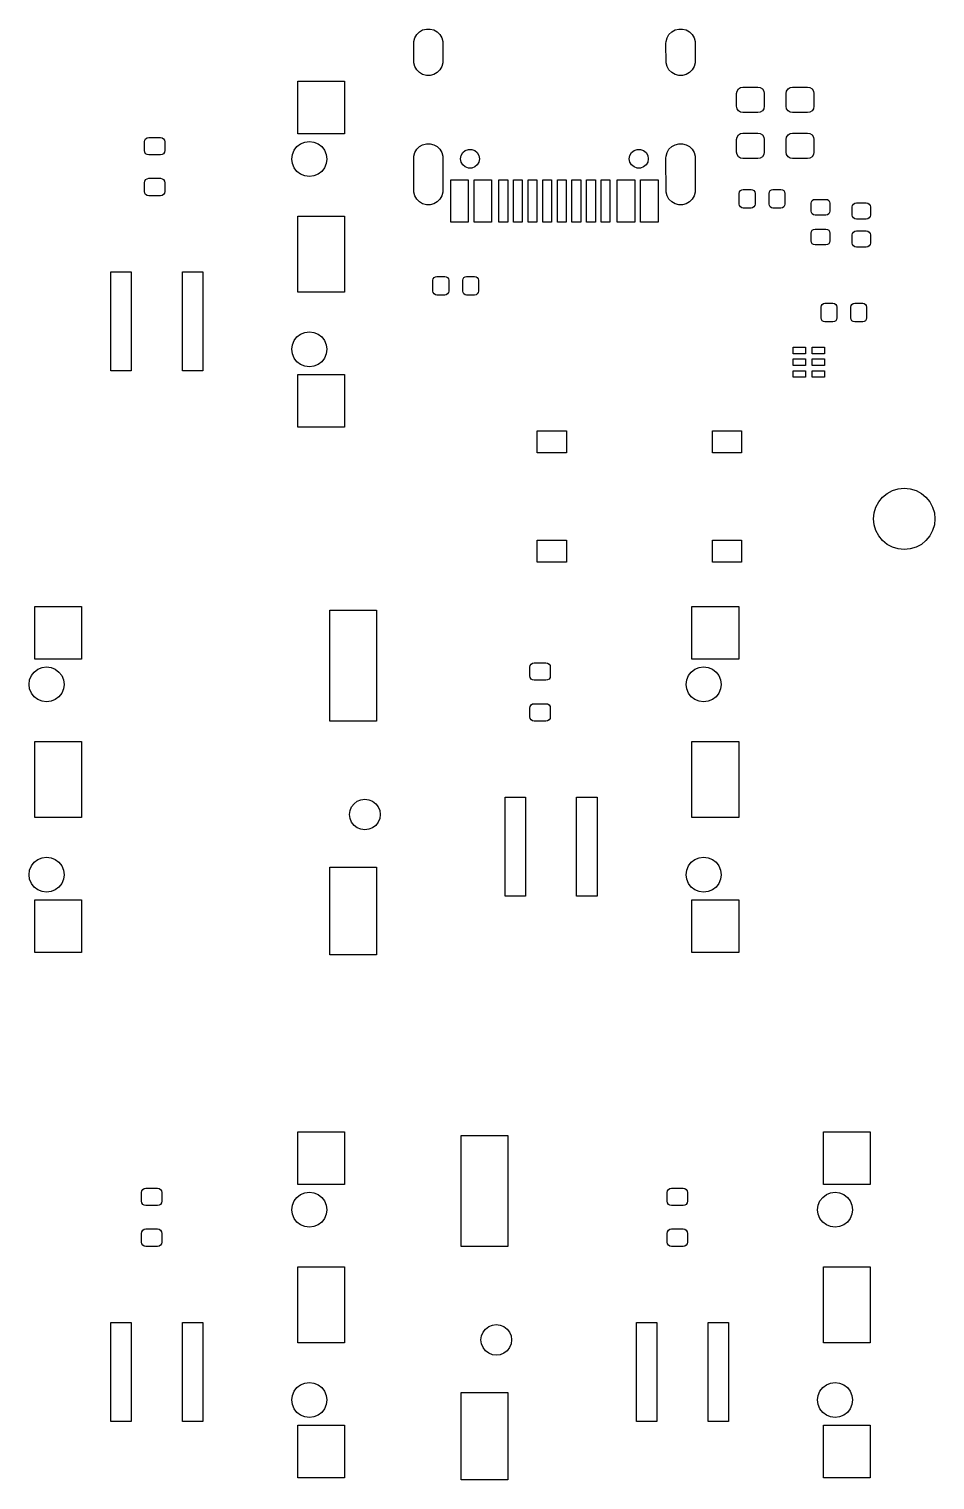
# Model space of a CAD drawing. Extents: x 0.7 to 11, y -6.1 to -1.6.
# Drawn here: x 9.764 to 10.985, y -3.63 to -1.673 of the extents above; entities that cross this region are included whole.
import ezdxf

# ---------------------------------------------------------------- set-up
doc = ezdxf.new("R2010")
doc.units = 0
doc.header["$MEASUREMENT"] = 0
doc.layers.add('BLACK', color=7, linetype='CONTINUOUS')

msp = doc.modelspace()

# ---------------------------------------------------------------- linework, layer by layer
at = {"layer": 'BLACK', "linetype": 'CONTINUOUS'}
for p, q in [((10.2838, -1.6846), (10.2864, -1.6801)), ((10.2864, -1.6801), (10.29, -1.6765)), ((10.29, -1.6765), (10.2944, -1.6739)), ((10.2944, -1.6739), (10.2994, -1.6726)), ((10.2994, -1.6726), (10.3045, -1.6726)), ((10.3045, -1.6726), (10.3095, -1.6739)), ((10.3095, -1.6739), (10.314, -1.6765)), ((10.314, -1.6765), (10.3176, -1.6801)), ((10.3176, -1.6801), (10.3202, -1.6846)), ((10.6239, -1.6846), (10.6265, -1.6801)), ((10.6265, -1.6801), (10.6301, -1.6765)), ((10.6301, -1.6765), (10.6346, -1.6739)), ((10.6346, -1.6739), (10.6396, -1.6726)), ((10.6396, -1.6726), (10.6447, -1.6726)), ((10.6447, -1.6726), (10.6497, -1.6739)), ((10.6497, -1.6739), (10.6541, -1.6765)), ((10.6541, -1.6765), (10.6577, -1.6801)), ((10.6577, -1.6801), (10.6603, -1.6846)), ((10.2823, -1.6921), (10.2825, -1.6896)), ((10.2825, -1.7183), (10.2823, -1.6921)), ((10.2825, -1.6896), (10.2838, -1.6846)), ((10.3202, -1.6846), (10.3215, -1.6896)), ((10.3215, -1.6896), (10.3217, -1.7157)), ((10.6224, -1.6921), (10.6226, -1.6896)), ((10.6226, -1.7183), (10.6224, -1.6921)), ((10.6226, -1.6896), (10.6239, -1.6846)), ((10.6603, -1.6846), (10.6616, -1.6896)), ((10.6616, -1.6896), (10.6618, -1.7157)), ((10.2838, -1.7233), (10.2825, -1.7183)), ((10.3215, -1.7183), (10.3202, -1.7233)), ((10.3217, -1.7157), (10.3215, -1.7183)), ((10.6239, -1.7233), (10.6226, -1.7183)), ((10.6616, -1.7183), (10.6603, -1.7233)), ((10.6618, -1.7157), (10.6616, -1.7183)), ((10.2864, -1.7277), (10.2838, -1.7233)), ((10.29, -1.7314), (10.2864, -1.7277)), ((10.2944, -1.7339), (10.29, -1.7314)), ((10.2994, -1.7353), (10.2944, -1.7339)), ((10.3045, -1.7353), (10.2994, -1.7353)), ((10.3095, -1.7339), (10.3045, -1.7353)), ((10.314, -1.7314), (10.3095, -1.7339)), ((10.3176, -1.7277), (10.314, -1.7314)), ((10.3202, -1.7233), (10.3176, -1.7277)), ((10.6265, -1.7277), (10.6239, -1.7233)), ((10.6301, -1.7314), (10.6265, -1.7277)), ((10.6346, -1.7339), (10.6301, -1.7314)), ((10.6396, -1.7353), (10.6346, -1.7339)), ((10.6447, -1.7353), (10.6396, -1.7353)), ((10.6497, -1.7339), (10.6447, -1.7353)), ((10.6541, -1.7314), (10.6497, -1.7339)), ((10.6577, -1.7277), (10.6541, -1.7314)), ((10.6603, -1.7233), (10.6577, -1.7277)), ((10.126, -1.814), (10.126, -1.7431)), ((10.126, -1.7431), (10.189, -1.7431)), ((10.189, -1.7431), (10.189, -1.814)), ((10.7175, -1.7596), (10.7182, -1.7563)), ((10.7175, -1.7768), (10.7175, -1.7596)), ((10.7182, -1.7563), (10.72, -1.7535)), ((10.72, -1.7535), (10.7228, -1.7516)), ((10.7228, -1.7516), (10.7261, -1.751)), ((10.7261, -1.751), (10.7463, -1.751)), ((10.7463, -1.751), (10.7496, -1.7516)), ((10.7496, -1.7516), (10.7524, -1.7535)), ((10.7524, -1.7535), (10.7543, -1.7563)), ((10.7543, -1.7563), (10.7549, -1.7596)), ((10.7549, -1.7596), (10.7549, -1.7768)), ((10.7844, -1.7596), (10.7851, -1.7563)), ((10.7844, -1.7768), (10.7844, -1.7596)), ((10.7851, -1.7563), (10.787, -1.7535)), ((10.787, -1.7535), (10.7898, -1.7516)), ((10.7898, -1.7516), (10.7931, -1.751)), ((10.7931, -1.751), (10.8132, -1.751)), ((10.8132, -1.751), (10.8165, -1.7516)), ((10.8165, -1.7516), (10.8193, -1.7535)), ((10.8193, -1.7535), (10.8212, -1.7563)), ((10.8212, -1.7563), (10.8219, -1.7596)), ((10.8219, -1.7596), (10.8219, -1.7768)), ((10.7182, -1.7801), (10.7175, -1.7768)), ((10.72, -1.7829), (10.7182, -1.7801)), ((10.7543, -1.7801), (10.7524, -1.7829)), ((10.7549, -1.7768), (10.7543, -1.7801)), ((10.7851, -1.7801), (10.7844, -1.7768)), ((10.787, -1.7829), (10.7851, -1.7801)), ((10.8212, -1.7801), (10.8193, -1.7829)), ((10.8219, -1.7768), (10.8212, -1.7801)), ((10.7228, -1.7848), (10.72, -1.7829)), ((10.7261, -1.7854), (10.7228, -1.7848)), ((10.7463, -1.7854), (10.7261, -1.7854)), ((10.7496, -1.7848), (10.7463, -1.7854)), ((10.7524, -1.7829), (10.7496, -1.7848)), ((10.7898, -1.7848), (10.787, -1.7829)), ((10.7931, -1.7854), (10.7898, -1.7848)), ((10.8132, -1.7854), (10.7931, -1.7854)), ((10.8165, -1.7848), (10.8132, -1.7854)), ((10.8193, -1.7829), (10.8165, -1.7848)), ((9.921, -1.8206), (9.9229, -1.8193)), ((9.9229, -1.8193), (9.9252, -1.8189)), ((9.9252, -1.8189), (9.9409, -1.8189)), ((9.9409, -1.8189), (9.9432, -1.8193)), ((9.9432, -1.8193), (9.9451, -1.8206)), ((10.189, -1.814), (10.126, -1.814)), ((10.7175, -1.8216), (10.7182, -1.8183)), ((10.7182, -1.8183), (10.72, -1.8155)), ((10.72, -1.8155), (10.7228, -1.8136)), ((10.7228, -1.8136), (10.7261, -1.813)), ((10.7261, -1.813), (10.7463, -1.813)), ((10.7463, -1.813), (10.7496, -1.8136)), ((10.7496, -1.8136), (10.7524, -1.8155)), ((10.7524, -1.8155), (10.7543, -1.8183)), ((10.7543, -1.8183), (10.7549, -1.8216)), ((10.7844, -1.8216), (10.7851, -1.8183)), ((10.7851, -1.8183), (10.787, -1.8155)), ((10.787, -1.8155), (10.7898, -1.8136)), ((10.7898, -1.8136), (10.7931, -1.813)), ((10.7931, -1.813), (10.8132, -1.813)), ((10.8132, -1.813), (10.8165, -1.8136)), ((10.8165, -1.8136), (10.8193, -1.8155)), ((10.8193, -1.8155), (10.8212, -1.8183)), ((10.8212, -1.8183), (10.8219, -1.8216)), ((9.9193, -1.8248), (9.9197, -1.8225)), ((9.9193, -1.8366), (9.9193, -1.8248)), ((9.9197, -1.8389), (9.9193, -1.8366)), ((9.9197, -1.8225), (9.921, -1.8206)), ((9.921, -1.8408), (9.9197, -1.8389)), ((9.9451, -1.8206), (9.9464, -1.8225)), ((9.9464, -1.8389), (9.9451, -1.8408)), ((9.9464, -1.8225), (9.9469, -1.8248)), ((9.9469, -1.8366), (9.9464, -1.8389)), ((9.9469, -1.8248), (9.9469, -1.8366)), ((10.1189, -1.8419), (10.1213, -1.8362)), ((10.1213, -1.8362), (10.125, -1.8313)), ((10.125, -1.8313), (10.1299, -1.8276)), ((10.1299, -1.8276), (10.1356, -1.8252)), ((10.1356, -1.8252), (10.1417, -1.8244)), ((10.1417, -1.8244), (10.1478, -1.8252)), ((10.1478, -1.8252), (10.1535, -1.8276)), ((10.1535, -1.8276), (10.1584, -1.8313)), ((10.1584, -1.8313), (10.1622, -1.8362)), ((10.1622, -1.8362), (10.1645, -1.8419)), ((10.2825, -1.8443), (10.2838, -1.8393)), ((10.2838, -1.8393), (10.2864, -1.8349)), ((10.2864, -1.8349), (10.29, -1.8312)), ((10.29, -1.8312), (10.2944, -1.8287)), ((10.2944, -1.8287), (10.2994, -1.8273)), ((10.2994, -1.8273), (10.3045, -1.8273)), ((10.3045, -1.8273), (10.3095, -1.8287)), ((10.3095, -1.8287), (10.314, -1.8312)), ((10.314, -1.8312), (10.3176, -1.8349)), ((10.3176, -1.8349), (10.3202, -1.8393)), ((10.3202, -1.8393), (10.3215, -1.8443)), ((10.3462, -1.8433), (10.3485, -1.8394)), ((10.3485, -1.8394), (10.3519, -1.8366)), ((10.3519, -1.8366), (10.356, -1.835)), ((10.356, -1.835), (10.3605, -1.835)), ((10.3605, -1.835), (10.3647, -1.8366)), ((10.3647, -1.8366), (10.3681, -1.8394)), ((10.3681, -1.8394), (10.3703, -1.8433)), ((10.5738, -1.8433), (10.576, -1.8394)), ((10.576, -1.8394), (10.5794, -1.8366)), ((10.5794, -1.8366), (10.5836, -1.835)), ((10.5836, -1.835), (10.588, -1.835)), ((10.588, -1.835), (10.5922, -1.8366)), ((10.5922, -1.8366), (10.5956, -1.8394)), ((10.5956, -1.8394), (10.5979, -1.8433)), ((10.6226, -1.8443), (10.6239, -1.8393)), ((10.6239, -1.8393), (10.6265, -1.8349)), ((10.6265, -1.8349), (10.6301, -1.8312)), ((10.6301, -1.8312), (10.6346, -1.8287)), ((10.6346, -1.8287), (10.6396, -1.8273)), ((10.6396, -1.8273), (10.6447, -1.8273)), ((10.6447, -1.8273), (10.6497, -1.8287)), ((10.6497, -1.8287), (10.6541, -1.8312)), ((10.6541, -1.8312), (10.6577, -1.8349)), ((10.6577, -1.8349), (10.6603, -1.8393)), ((10.6603, -1.8393), (10.6616, -1.8443)), ((10.7175, -1.8388), (10.7175, -1.8216)), ((10.7182, -1.8421), (10.7175, -1.8388)), ((10.7549, -1.8388), (10.7543, -1.8421)), ((10.7549, -1.8216), (10.7549, -1.8388)), ((10.7844, -1.8388), (10.7844, -1.8216)), ((10.7851, -1.8421), (10.7844, -1.8388)), ((10.8219, -1.8388), (10.8212, -1.8421)), ((10.8219, -1.8216), (10.8219, -1.8388)), ((9.9229, -1.8421), (9.921, -1.8408)), ((9.9252, -1.8425), (9.9229, -1.8421)), ((9.9409, -1.8425), (9.9252, -1.8425)), ((9.9432, -1.8421), (9.9409, -1.8425)), ((9.9451, -1.8408), (9.9432, -1.8421)), ((10.1181, -1.848), (10.1189, -1.8419)), ((10.1189, -1.8541), (10.1181, -1.848)), ((10.1213, -1.8598), (10.1189, -1.8541)), ((10.1645, -1.8541), (10.1622, -1.8598)), ((10.1645, -1.8419), (10.1654, -1.848)), ((10.1654, -1.848), (10.1645, -1.8541)), ((10.2823, -1.8469), (10.2825, -1.8443)), ((10.2825, -1.8927), (10.2823, -1.8469)), ((10.3215, -1.8443), (10.3217, -1.8902)), ((10.3455, -1.8476), (10.3462, -1.8433)), ((10.3462, -1.852), (10.3455, -1.8476)), ((10.3485, -1.8559), (10.3462, -1.852)), ((10.3519, -1.8587), (10.3485, -1.8559)), ((10.356, -1.8602), (10.3519, -1.8587)), ((10.3647, -1.8587), (10.3605, -1.8602)), ((10.3681, -1.8559), (10.3647, -1.8587)), ((10.3703, -1.852), (10.3681, -1.8559)), ((10.3703, -1.8433), (10.3711, -1.8476)), ((10.3711, -1.8476), (10.3703, -1.852)), ((10.573, -1.8476), (10.5738, -1.8433)), ((10.5738, -1.852), (10.573, -1.8476)), ((10.576, -1.8559), (10.5738, -1.852)), ((10.5794, -1.8587), (10.576, -1.8559)), ((10.5836, -1.8602), (10.5794, -1.8587)), ((10.5922, -1.8587), (10.588, -1.8602)), ((10.5956, -1.8559), (10.5922, -1.8587)), ((10.5979, -1.852), (10.5956, -1.8559)), ((10.5979, -1.8433), (10.5986, -1.8476)), ((10.5986, -1.8476), (10.5979, -1.852)), ((10.6224, -1.8469), (10.6226, -1.8443)), ((10.6226, -1.8927), (10.6224, -1.8469)), ((10.6616, -1.8443), (10.6618, -1.8902)), ((10.72, -1.8449), (10.7182, -1.8421)), ((10.7228, -1.8468), (10.72, -1.8449)), ((10.7261, -1.8474), (10.7228, -1.8468)), ((10.7463, -1.8474), (10.7261, -1.8474)), ((10.7496, -1.8468), (10.7463, -1.8474)), ((10.7524, -1.8449), (10.7496, -1.8468)), ((10.7543, -1.8421), (10.7524, -1.8449)), ((10.787, -1.8449), (10.7851, -1.8421)), ((10.7898, -1.8468), (10.787, -1.8449)), ((10.7931, -1.8474), (10.7898, -1.8468)), ((10.8132, -1.8474), (10.7931, -1.8474)), ((10.8165, -1.8468), (10.8132, -1.8474)), ((10.8193, -1.8449), (10.8165, -1.8468)), ((10.8212, -1.8421), (10.8193, -1.8449)), ((9.9193, -1.8799), (9.9197, -1.8777)), ((9.9197, -1.8777), (9.921, -1.8757)), ((9.921, -1.8757), (9.9229, -1.8745)), ((9.9229, -1.8745), (9.9252, -1.874)), ((9.9252, -1.874), (9.9409, -1.874)), ((9.9409, -1.874), (9.9432, -1.8745)), ((9.9432, -1.8745), (9.9451, -1.8757)), ((9.9451, -1.8757), (9.9464, -1.8777)), ((9.9464, -1.8777), (9.9469, -1.8799)), ((10.125, -1.8647), (10.1213, -1.8598)), ((10.1299, -1.8685), (10.125, -1.8647)), ((10.1356, -1.8708), (10.1299, -1.8685)), ((10.1417, -1.8717), (10.1356, -1.8708)), ((10.1478, -1.8708), (10.1417, -1.8717)), ((10.1535, -1.8685), (10.1478, -1.8708)), ((10.1584, -1.8647), (10.1535, -1.8685)), ((10.1622, -1.8598), (10.1584, -1.8647)), ((10.3323, -1.9331), (10.3323, -1.876)), ((10.3323, -1.876), (10.3559, -1.876)), ((10.3559, -1.876), (10.3559, -1.9331)), ((10.3605, -1.8602), (10.356, -1.8602)), ((10.3638, -1.9331), (10.3638, -1.876)), ((10.3638, -1.876), (10.3874, -1.876)), ((10.3874, -1.876), (10.3874, -1.9331)), ((10.3972, -1.9331), (10.3972, -1.876)), ((10.3972, -1.876), (10.4091, -1.876)), ((10.4091, -1.876), (10.4091, -1.9331)), ((10.4169, -1.9331), (10.4169, -1.876)), ((10.4169, -1.876), (10.4287, -1.876)), ((10.4287, -1.876), (10.4287, -1.9331)), ((10.4366, -1.9331), (10.4366, -1.876)), ((10.4366, -1.876), (10.4484, -1.876)), ((10.4484, -1.876), (10.4484, -1.9331)), ((10.4563, -1.9331), (10.4563, -1.876)), ((10.4563, -1.876), (10.4681, -1.876)), ((10.4681, -1.876), (10.4681, -1.9331)), ((10.476, -1.9331), (10.476, -1.876)), ((10.476, -1.876), (10.4878, -1.876)), ((10.4878, -1.876), (10.4878, -1.9331)), ((10.4957, -1.9331), (10.4957, -1.876)), ((10.4957, -1.876), (10.5075, -1.876)), ((10.5075, -1.876), (10.5075, -1.9331)), ((10.5154, -1.9331), (10.5154, -1.876)), ((10.5154, -1.876), (10.5272, -1.876)), ((10.5272, -1.876), (10.5272, -1.9331)), ((10.535, -1.9331), (10.535, -1.876)), ((10.535, -1.876), (10.5469, -1.876)), ((10.5469, -1.876), (10.5469, -1.9331)), ((10.5567, -1.9331), (10.5567, -1.876)), ((10.5567, -1.876), (10.5803, -1.876)), ((10.5803, -1.876), (10.5803, -1.9331)), ((10.588, -1.8602), (10.5836, -1.8602)), ((10.5882, -1.9331), (10.5882, -1.876)), ((10.5882, -1.876), (10.6118, -1.876)), ((10.6118, -1.876), (10.6118, -1.9331)), ((9.9193, -1.8917), (9.9193, -1.8799)), ((9.9197, -1.894), (9.9193, -1.8917)), ((9.921, -1.8959), (9.9197, -1.894)), ((9.9229, -1.8972), (9.921, -1.8959)), ((9.9252, -1.8976), (9.9229, -1.8972)), ((9.9409, -1.8976), (9.9252, -1.8976)), ((9.9432, -1.8972), (9.9409, -1.8976)), ((9.9451, -1.8959), (9.9432, -1.8972)), ((9.9464, -1.894), (9.9451, -1.8959)), ((9.9469, -1.8917), (9.9464, -1.894)), ((9.9469, -1.8799), (9.9469, -1.8917)), ((10.2838, -1.8977), (10.2825, -1.8927)), ((10.2864, -1.9021), (10.2838, -1.8977)), ((10.3202, -1.8977), (10.3176, -1.9021)), ((10.3215, -1.8927), (10.3202, -1.8977)), ((10.3217, -1.8902), (10.3215, -1.8927)), ((10.6239, -1.8977), (10.6226, -1.8927)), ((10.6265, -1.9021), (10.6239, -1.8977)), ((10.6603, -1.8977), (10.6577, -1.9021)), ((10.6616, -1.8927), (10.6603, -1.8977)), ((10.6618, -1.8902), (10.6616, -1.8927)), ((10.7213, -1.8943), (10.7217, -1.8923)), ((10.7213, -1.9089), (10.7213, -1.8943)), ((10.7217, -1.8923), (10.7228, -1.8905)), ((10.7228, -1.8905), (10.7245, -1.8894)), ((10.7245, -1.8894), (10.7266, -1.889)), ((10.7266, -1.889), (10.7372, -1.889)), ((10.7372, -1.889), (10.7392, -1.8894)), ((10.7392, -1.8894), (10.741, -1.8905)), ((10.741, -1.8905), (10.7421, -1.8923)), ((10.7421, -1.8923), (10.7425, -1.8943)), ((10.7425, -1.8943), (10.7425, -1.9089)), ((10.7614, -1.8943), (10.7618, -1.8923)), ((10.7614, -1.9089), (10.7614, -1.8943)), ((10.7618, -1.8923), (10.763, -1.8905)), ((10.763, -1.8905), (10.7647, -1.8894)), ((10.7647, -1.8894), (10.7667, -1.889)), ((10.7667, -1.889), (10.7774, -1.889)), ((10.7774, -1.889), (10.7794, -1.8894)), ((10.7794, -1.8894), (10.7811, -1.8905)), ((10.7811, -1.8905), (10.7823, -1.8923)), ((10.7823, -1.8923), (10.7827, -1.8943)), ((10.7827, -1.8943), (10.7827, -1.9089)), ((10.29, -1.9058), (10.2864, -1.9021)), ((10.2944, -1.9083), (10.29, -1.9058)), ((10.2994, -1.9097), (10.2944, -1.9083)), ((10.3045, -1.9097), (10.2994, -1.9097)), ((10.3095, -1.9083), (10.3045, -1.9097)), ((10.314, -1.9058), (10.3095, -1.9083)), ((10.3176, -1.9021), (10.314, -1.9058)), ((10.6301, -1.9058), (10.6265, -1.9021)), ((10.6346, -1.9083), (10.6301, -1.9058)), ((10.6396, -1.9097), (10.6346, -1.9083)), ((10.6447, -1.9097), (10.6396, -1.9097)), ((10.6497, -1.9083), (10.6447, -1.9097)), ((10.6541, -1.9058), (10.6497, -1.9083)), ((10.6577, -1.9021), (10.6541, -1.9058)), ((10.7217, -1.9109), (10.7213, -1.9089)), ((10.7228, -1.9126), (10.7217, -1.9109)), ((10.7245, -1.9138), (10.7228, -1.9126)), ((10.7266, -1.9142), (10.7245, -1.9138)), ((10.7372, -1.9142), (10.7266, -1.9142)), ((10.7392, -1.9138), (10.7372, -1.9142)), ((10.741, -1.9126), (10.7392, -1.9138)), ((10.7421, -1.9109), (10.741, -1.9126)), ((10.7425, -1.9089), (10.7421, -1.9109)), ((10.7618, -1.9109), (10.7614, -1.9089)), ((10.763, -1.9126), (10.7618, -1.9109)), ((10.7647, -1.9138), (10.763, -1.9126)), ((10.7667, -1.9142), (10.7647, -1.9138)), ((10.7774, -1.9142), (10.7667, -1.9142)), ((10.7794, -1.9138), (10.7774, -1.9142)), ((10.7811, -1.9126), (10.7794, -1.9138)), ((10.7823, -1.9109), (10.7811, -1.9126)), ((10.7827, -1.9089), (10.7823, -1.9109)), ((10.8181, -1.9077), (10.8185, -1.9056)), ((10.8181, -1.9183), (10.8181, -1.9077)), ((10.8185, -1.9056), (10.8197, -1.9039)), ((10.8197, -1.9039), (10.8214, -1.9028)), ((10.8214, -1.9028), (10.8234, -1.9024)), ((10.8234, -1.9024), (10.838, -1.9024)), ((10.838, -1.9024), (10.84, -1.9028)), ((10.84, -1.9028), (10.8418, -1.9039)), ((10.8418, -1.9039), (10.8429, -1.9056)), ((10.8429, -1.9056), (10.8433, -1.9077)), ((10.8433, -1.9077), (10.8433, -1.9183)), ((10.8736, -1.9126), (10.874, -1.9105)), ((10.8736, -1.9236), (10.8736, -1.9126)), ((10.874, -1.9105), (10.8752, -1.9087)), ((10.8752, -1.9087), (10.877, -1.9075)), ((10.877, -1.9075), (10.8791, -1.9071)), ((10.8791, -1.9071), (10.8925, -1.9071)), ((10.8925, -1.9071), (10.8946, -1.9075)), ((10.8946, -1.9075), (10.8964, -1.9087)), ((10.8964, -1.9087), (10.8976, -1.9105)), ((10.8976, -1.9105), (10.898, -1.9126)), ((10.898, -1.9126), (10.898, -1.9236)), ((10.126, -2.0276), (10.126, -1.9252)), ((10.126, -1.9252), (10.189, -1.9252)), ((10.189, -1.9252), (10.189, -2.0276)), ((10.3559, -1.9331), (10.3323, -1.9331)), ((10.3874, -1.9331), (10.3638, -1.9331)), ((10.4091, -1.9331), (10.3972, -1.9331)), ((10.4287, -1.9331), (10.4169, -1.9331)), ((10.4484, -1.9331), (10.4366, -1.9331)), ((10.4681, -1.9331), (10.4563, -1.9331)), ((10.4878, -1.9331), (10.476, -1.9331)), ((10.5075, -1.9331), (10.4957, -1.9331)), ((10.5272, -1.9331), (10.5154, -1.9331)), ((10.5469, -1.9331), (10.535, -1.9331)), ((10.5803, -1.9331), (10.5567, -1.9331)), ((10.6118, -1.9331), (10.5882, -1.9331)), ((10.8185, -1.9203), (10.8181, -1.9183)), ((10.8197, -1.9221), (10.8185, -1.9203)), ((10.8214, -1.9232), (10.8197, -1.9221)), ((10.8234, -1.9236), (10.8214, -1.9232)), ((10.838, -1.9236), (10.8234, -1.9236)), ((10.84, -1.9232), (10.838, -1.9236)), ((10.8418, -1.9221), (10.84, -1.9232)), ((10.8429, -1.9203), (10.8418, -1.9221)), ((10.8433, -1.9183), (10.8429, -1.9203)), ((10.874, -1.9257), (10.8736, -1.9236)), ((10.8752, -1.9275), (10.874, -1.9257)), ((10.877, -1.9287), (10.8752, -1.9275)), ((10.8791, -1.9291), (10.877, -1.9287)), ((10.8925, -1.9291), (10.8791, -1.9291)), ((10.8946, -1.9287), (10.8925, -1.9291)), ((10.8964, -1.9275), (10.8946, -1.9287)), ((10.8976, -1.9257), (10.8964, -1.9275)), ((10.898, -1.9236), (10.8976, -1.9257)), ((10.8181, -1.9478), (10.8185, -1.9458)), ((10.8181, -1.9585), (10.8181, -1.9478)), ((10.8185, -1.9458), (10.8197, -1.9441)), ((10.8197, -1.9441), (10.8214, -1.9429)), ((10.8214, -1.9429), (10.8234, -1.9425)), ((10.8234, -1.9425), (10.838, -1.9425)), ((10.838, -1.9425), (10.84, -1.9429)), ((10.84, -1.9429), (10.8418, -1.9441)), ((10.8418, -1.9441), (10.8429, -1.9458)), ((10.8429, -1.9458), (10.8433, -1.9478)), ((10.8433, -1.9478), (10.8433, -1.9585)), ((10.8736, -1.9504), (10.874, -1.9483)), ((10.8736, -1.9614), (10.8736, -1.9504)), ((10.874, -1.9483), (10.8752, -1.9465)), ((10.8752, -1.9465), (10.877, -1.9453)), ((10.877, -1.9453), (10.8791, -1.9449)), ((10.8791, -1.9449), (10.8925, -1.9449)), ((10.8925, -1.9449), (10.8946, -1.9453)), ((10.8946, -1.9453), (10.8964, -1.9465)), ((10.8964, -1.9465), (10.8976, -1.9483)), ((10.8976, -1.9483), (10.898, -1.9504)), ((10.898, -1.9504), (10.898, -1.9614)), ((10.8185, -1.9605), (10.8181, -1.9585)), ((10.8197, -1.9622), (10.8185, -1.9605)), ((10.8214, -1.9634), (10.8197, -1.9622)), ((10.8234, -1.9638), (10.8214, -1.9634)), ((10.838, -1.9638), (10.8234, -1.9638)), ((10.84, -1.9634), (10.838, -1.9638)), ((10.8418, -1.9622), (10.84, -1.9634)), ((10.8429, -1.9605), (10.8418, -1.9622)), ((10.8433, -1.9585), (10.8429, -1.9605)), ((10.874, -1.9635), (10.8736, -1.9614)), ((10.8752, -1.9653), (10.874, -1.9635)), ((10.877, -1.9665), (10.8752, -1.9653)), ((10.8791, -1.9669), (10.877, -1.9665)), ((10.8925, -1.9669), (10.8791, -1.9669)), ((10.8946, -1.9665), (10.8925, -1.9669)), ((10.8964, -1.9653), (10.8946, -1.9665)), ((10.8976, -1.9635), (10.8964, -1.9653)), ((10.898, -1.9614), (10.8976, -1.9635)), ((9.874, -2.1339), (9.874, -2)), ((9.874, -2), (9.9016, -2)), ((9.9016, -2), (9.9016, -2.1339)), ((9.9705, -2.1339), (9.9705, -2)), ((9.9705, -2), (9.998, -2)), ((9.998, -2), (9.998, -2.1339)), ((10.3083, -2.0116), (10.3087, -2.0096)), ((10.3083, -2.0262), (10.3083, -2.0116)), ((10.3087, -2.0096), (10.3098, -2.0079)), ((10.3098, -2.0079), (10.3115, -2.0067)), ((10.3115, -2.0067), (10.3136, -2.0063)), ((10.3136, -2.0063), (10.3242, -2.0063)), ((10.3242, -2.0063), (10.3262, -2.0067)), ((10.3262, -2.0067), (10.328, -2.0079)), ((10.328, -2.0079), (10.3291, -2.0096)), ((10.3291, -2.0096), (10.3295, -2.0116)), ((10.3295, -2.0116), (10.3295, -2.0262)), ((10.3484, -2.0116), (10.3488, -2.0096)), ((10.3484, -2.0262), (10.3484, -2.0116)), ((10.3488, -2.0096), (10.35, -2.0079)), ((10.35, -2.0079), (10.3517, -2.0067)), ((10.3517, -2.0067), (10.3537, -2.0063)), ((10.3537, -2.0063), (10.3644, -2.0063)), ((10.3644, -2.0063), (10.3664, -2.0067)), ((10.3664, -2.0067), (10.3681, -2.0079)), ((10.3681, -2.0079), (10.3693, -2.0096)), ((10.3693, -2.0096), (10.3697, -2.0116)), ((10.3697, -2.0116), (10.3697, -2.0262)), ((10.189, -2.0276), (10.126, -2.0276)), ((10.3087, -2.0282), (10.3083, -2.0262)), ((10.3098, -2.0299), (10.3087, -2.0282)), ((10.3115, -2.0311), (10.3098, -2.0299)), ((10.3136, -2.0315), (10.3115, -2.0311)), ((10.3242, -2.0315), (10.3136, -2.0315)), ((10.3262, -2.0311), (10.3242, -2.0315)), ((10.328, -2.0299), (10.3262, -2.0311)), ((10.3291, -2.0282), (10.328, -2.0299)), ((10.3295, -2.0262), (10.3291, -2.0282)), ((10.3488, -2.0282), (10.3484, -2.0262)), ((10.35, -2.0299), (10.3488, -2.0282)), ((10.3517, -2.0311), (10.35, -2.0299)), ((10.3537, -2.0315), (10.3517, -2.0311)), ((10.3644, -2.0315), (10.3537, -2.0315)), ((10.3664, -2.0311), (10.3644, -2.0315)), ((10.3681, -2.0299), (10.3664, -2.0311)), ((10.3693, -2.0282), (10.3681, -2.0299)), ((10.3697, -2.0262), (10.3693, -2.0282)), ((10.8315, -2.0478), (10.8319, -2.0458)), ((10.8315, -2.0624), (10.8315, -2.0478)), ((10.8319, -2.0458), (10.8331, -2.0441)), ((10.8331, -2.0441), (10.8348, -2.0429)), ((10.8348, -2.0429), (10.8368, -2.0425)), ((10.8368, -2.0425), (10.8474, -2.0425)), ((10.8474, -2.0425), (10.8495, -2.0429)), ((10.8495, -2.0429), (10.8512, -2.0441)), ((10.8512, -2.0441), (10.8524, -2.0458)), ((10.8524, -2.0458), (10.8528, -2.0478)), ((10.8528, -2.0478), (10.8528, -2.0624)), ((10.8717, -2.0478), (10.8721, -2.0458)), ((10.8717, -2.0624), (10.8717, -2.0478)), ((10.8721, -2.0458), (10.8732, -2.0441)), ((10.8732, -2.0441), (10.8749, -2.0429)), ((10.8749, -2.0429), (10.877, -2.0425)), ((10.877, -2.0425), (10.8876, -2.0425)), ((10.8876, -2.0425), (10.8896, -2.0429)), ((10.8896, -2.0429), (10.8914, -2.0441)), ((10.8914, -2.0441), (10.8925, -2.0458)), ((10.8925, -2.0458), (10.8929, -2.0478)), ((10.8929, -2.0478), (10.8929, -2.0624)), ((10.8319, -2.0644), (10.8315, -2.0624)), ((10.8331, -2.0662), (10.8319, -2.0644)), ((10.8348, -2.0673), (10.8331, -2.0662)), ((10.8368, -2.0677), (10.8348, -2.0673)), ((10.8474, -2.0677), (10.8368, -2.0677)), ((10.8495, -2.0673), (10.8474, -2.0677)), ((10.8512, -2.0662), (10.8495, -2.0673)), ((10.8524, -2.0644), (10.8512, -2.0662)), ((10.8528, -2.0624), (10.8524, -2.0644)), ((10.8721, -2.0644), (10.8717, -2.0624)), ((10.8732, -2.0662), (10.8721, -2.0644)), ((10.8749, -2.0673), (10.8732, -2.0662)), ((10.877, -2.0677), (10.8749, -2.0673)), ((10.8876, -2.0677), (10.877, -2.0677)), ((10.8896, -2.0673), (10.8876, -2.0677)), ((10.8914, -2.0662), (10.8896, -2.0673)), ((10.8925, -2.0644), (10.8914, -2.0662)), ((10.8929, -2.0624), (10.8925, -2.0644)), ((10.1189, -2.0986), (10.1213, -2.0929)), ((10.1213, -2.0929), (10.125, -2.088)), ((10.125, -2.088), (10.1299, -2.0843)), ((10.1299, -2.0843), (10.1356, -2.0819)), ((10.1356, -2.0819), (10.1417, -2.0811)), ((10.1417, -2.0811), (10.1478, -2.0819)), ((10.1478, -2.0819), (10.1535, -2.0843)), ((10.1535, -2.0843), (10.1584, -2.088)), ((10.1584, -2.088), (10.1622, -2.0929)), ((10.1622, -2.0929), (10.1645, -2.0986)), ((10.1181, -2.1047), (10.1189, -2.0986)), ((10.1189, -2.1108), (10.1181, -2.1047)), ((10.1213, -2.1165), (10.1189, -2.1108)), ((10.1645, -2.1108), (10.1622, -2.1165)), ((10.1645, -2.0986), (10.1654, -2.1047)), ((10.1654, -2.1047), (10.1645, -2.1108)), ((10.7939, -2.1106), (10.7939, -2.102)), ((10.7939, -2.102), (10.8104, -2.102)), ((10.8104, -2.1106), (10.7939, -2.1106)), ((10.8104, -2.102), (10.8104, -2.1106)), ((10.8195, -2.1106), (10.8195, -2.102)), ((10.8195, -2.102), (10.836, -2.102)), ((10.836, -2.1106), (10.8195, -2.1106)), ((10.836, -2.102), (10.836, -2.1106)), ((10.125, -2.1214), (10.1213, -2.1165)), ((10.1299, -2.1252), (10.125, -2.1214)), ((10.1356, -2.1275), (10.1299, -2.1252)), ((10.1417, -2.1283), (10.1356, -2.1275)), ((10.1478, -2.1275), (10.1417, -2.1283)), ((10.1535, -2.1252), (10.1478, -2.1275)), ((10.1584, -2.1214), (10.1535, -2.1252)), ((10.1622, -2.1165), (10.1584, -2.1214)), ((10.7939, -2.1264), (10.7939, -2.1177)), ((10.7939, -2.1177), (10.8104, -2.1177)), ((10.8104, -2.1264), (10.7939, -2.1264)), ((10.7939, -2.1421), (10.7939, -2.1335)), ((10.7939, -2.1335), (10.8104, -2.1335)), ((10.8104, -2.1177), (10.8104, -2.1264)), ((10.8104, -2.1335), (10.8104, -2.1421)), ((10.8195, -2.1264), (10.8195, -2.1177)), ((10.8195, -2.1177), (10.836, -2.1177)), ((10.836, -2.1264), (10.8195, -2.1264)), ((10.8195, -2.1421), (10.8195, -2.1335)), ((10.8195, -2.1335), (10.836, -2.1335)), ((10.836, -2.1177), (10.836, -2.1264)), ((10.836, -2.1335), (10.836, -2.1421)), ((9.9016, -2.1339), (9.874, -2.1339)), ((9.998, -2.1339), (9.9705, -2.1339)), ((10.126, -2.2096), (10.126, -2.1388)), ((10.126, -2.1388), (10.189, -2.1388)), ((10.189, -2.1388), (10.189, -2.2096)), ((10.8104, -2.1421), (10.7939, -2.1421)), ((10.836, -2.1421), (10.8195, -2.1421)), ((10.189, -2.2096), (10.126, -2.2096)), ((10.4488, -2.2441), (10.4488, -2.2146)), ((10.4488, -2.2146), (10.4882, -2.2146)), ((10.4882, -2.2146), (10.4882, -2.2441)), ((10.685, -2.2441), (10.685, -2.2146)), ((10.685, -2.2146), (10.7244, -2.2146)), ((10.7244, -2.2146), (10.7244, -2.2441)), ((10.4882, -2.2441), (10.4488, -2.2441)), ((10.7244, -2.2441), (10.685, -2.2441)), ((10.9093, -2.3105), (10.9145, -2.3042)), ((10.9145, -2.3042), (10.9207, -2.2991)), ((10.9207, -2.2991), (10.9279, -2.2953)), ((10.9279, -2.2953), (10.9356, -2.2929)), ((10.9356, -2.2929), (10.9437, -2.2921)), ((10.9437, -2.2921), (10.9518, -2.2929)), ((10.9518, -2.2929), (10.9595, -2.2953)), ((10.9595, -2.2953), (10.9667, -2.2991)), ((10.9667, -2.2991), (10.9729, -2.3042)), ((10.9729, -2.3042), (10.9781, -2.3105)), ((10.9024, -2.3335), (10.9032, -2.3254)), ((10.9032, -2.3254), (10.9055, -2.3176)), ((10.9055, -2.3176), (10.9093, -2.3105)), ((10.9781, -2.3105), (10.9819, -2.3176)), ((10.9819, -2.3176), (10.9842, -2.3254)), ((10.9842, -2.3254), (10.985, -2.3335)), ((10.9032, -2.3415), (10.9024, -2.3335)), ((10.9055, -2.3493), (10.9032, -2.3415)), ((10.9842, -2.3415), (10.9819, -2.3493)), ((10.985, -2.3335), (10.9842, -2.3415)), ((10.4488, -2.3917), (10.4488, -2.3622)), ((10.4488, -2.3622), (10.4882, -2.3622)), ((10.4882, -2.3622), (10.4882, -2.3917)), ((10.685, -2.3917), (10.685, -2.3622)), ((10.685, -2.3622), (10.7244, -2.3622)), ((10.7244, -2.3622), (10.7244, -2.3917)), ((10.9093, -2.3564), (10.9055, -2.3493)), ((10.9145, -2.3627), (10.9093, -2.3564)), ((10.9207, -2.3678), (10.9145, -2.3627)), ((10.9279, -2.3717), (10.9207, -2.3678)), ((10.9667, -2.3678), (10.9595, -2.3717)), ((10.9729, -2.3627), (10.9667, -2.3678)), ((10.9781, -2.3564), (10.9729, -2.3627)), ((10.9819, -2.3493), (10.9781, -2.3564)), ((10.9356, -2.374), (10.9279, -2.3717)), ((10.9437, -2.3748), (10.9356, -2.374)), ((10.9518, -2.374), (10.9437, -2.3748)), ((10.9595, -2.3717), (10.9518, -2.374)), ((10.4882, -2.3917), (10.4488, -2.3917)), ((10.7244, -2.3917), (10.685, -2.3917)), ((9.7717, -2.5226), (9.7717, -2.4518)), ((9.7717, -2.4518), (9.8346, -2.4518)), ((9.8346, -2.4518), (9.8346, -2.5226)), ((10.1693, -2.6063), (10.1693, -2.4567)), ((10.1693, -2.4567), (10.2323, -2.4567)), ((10.2323, -2.4567), (10.2323, -2.6063)), ((10.6575, -2.5226), (10.6575, -2.4518)), ((10.6575, -2.4518), (10.7205, -2.4518)), ((10.7205, -2.4518), (10.7205, -2.5226)), ((9.8346, -2.5226), (9.7717, -2.5226)), ((10.7205, -2.5226), (10.6575, -2.5226)), ((9.7669, -2.5449), (9.7707, -2.54)), ((9.7707, -2.54), (9.7756, -2.5362)), ((9.7756, -2.5362), (9.7813, -2.5339)), ((9.7813, -2.5339), (9.7874, -2.5331)), ((9.7874, -2.5331), (9.7935, -2.5339)), ((9.7935, -2.5339), (9.7992, -2.5362)), ((9.7992, -2.5362), (9.8041, -2.54)), ((9.8041, -2.54), (9.8079, -2.5449)), ((10.439, -2.5335), (10.4394, -2.5312)), ((10.439, -2.5453), (10.439, -2.5335)), ((10.4394, -2.5312), (10.4407, -2.5293)), ((10.4407, -2.5293), (10.4426, -2.528)), ((10.4426, -2.528), (10.4449, -2.5276)), ((10.4449, -2.5276), (10.4606, -2.5276)), ((10.4606, -2.5276), (10.4629, -2.528)), ((10.4629, -2.528), (10.4648, -2.5293)), ((10.4648, -2.5293), (10.4661, -2.5312)), ((10.4661, -2.5312), (10.4665, -2.5335)), ((10.4665, -2.5335), (10.4665, -2.5453)), ((10.6528, -2.5449), (10.6565, -2.54)), ((10.6565, -2.54), (10.6614, -2.5362)), ((10.6614, -2.5362), (10.6671, -2.5339)), ((10.6671, -2.5339), (10.6732, -2.5331)), ((10.6732, -2.5331), (10.6793, -2.5339)), ((10.6793, -2.5339), (10.685, -2.5362)), ((10.685, -2.5362), (10.6899, -2.54)), ((10.6899, -2.54), (10.6937, -2.5449)), ((9.7638, -2.5567), (9.7646, -2.5506)), ((9.7646, -2.5628), (9.7638, -2.5567)), ((9.7646, -2.5506), (9.7669, -2.5449)), ((9.7669, -2.5685), (9.7646, -2.5628)), ((9.8079, -2.5449), (9.8102, -2.5506)), ((9.8102, -2.5628), (9.8079, -2.5685)), ((9.8102, -2.5506), (9.811, -2.5567)), ((9.811, -2.5567), (9.8102, -2.5628)), ((10.4394, -2.5475), (10.439, -2.5453)), ((10.4407, -2.5495), (10.4394, -2.5475)), ((10.4426, -2.5507), (10.4407, -2.5495)), ((10.4449, -2.5512), (10.4426, -2.5507)), ((10.4606, -2.5512), (10.4449, -2.5512)), ((10.4629, -2.5507), (10.4606, -2.5512)), ((10.4648, -2.5495), (10.4629, -2.5507)), ((10.4661, -2.5475), (10.4648, -2.5495)), ((10.4665, -2.5453), (10.4661, -2.5475)), ((10.6496, -2.5567), (10.6504, -2.5506)), ((10.6504, -2.5628), (10.6496, -2.5567)), ((10.6504, -2.5506), (10.6528, -2.5449)), ((10.6528, -2.5685), (10.6504, -2.5628)), ((10.6937, -2.5449), (10.696, -2.5506)), ((10.696, -2.5628), (10.6937, -2.5685)), ((10.696, -2.5506), (10.6969, -2.5567)), ((10.6969, -2.5567), (10.696, -2.5628)), ((9.7707, -2.5734), (9.7669, -2.5685)), ((9.7756, -2.5772), (9.7707, -2.5734)), ((9.7813, -2.5795), (9.7756, -2.5772)), ((9.7874, -2.5803), (9.7813, -2.5795)), ((9.7935, -2.5795), (9.7874, -2.5803)), ((9.7992, -2.5772), (9.7935, -2.5795)), ((9.8041, -2.5734), (9.7992, -2.5772)), ((9.8079, -2.5685), (9.8041, -2.5734)), ((10.4407, -2.5844), (10.4426, -2.5831)), ((10.4426, -2.5831), (10.4449, -2.5827)), ((10.4449, -2.5827), (10.4606, -2.5827)), ((10.4606, -2.5827), (10.4629, -2.5831)), ((10.4629, -2.5831), (10.4648, -2.5844)), ((10.6565, -2.5734), (10.6528, -2.5685)), ((10.6614, -2.5772), (10.6565, -2.5734)), ((10.6671, -2.5795), (10.6614, -2.5772)), ((10.6732, -2.5803), (10.6671, -2.5795)), ((10.6793, -2.5795), (10.6732, -2.5803)), ((10.685, -2.5772), (10.6793, -2.5795)), ((10.6899, -2.5734), (10.685, -2.5772)), ((10.6937, -2.5685), (10.6899, -2.5734)), ((10.439, -2.5886), (10.4394, -2.5863)), ((10.439, -2.6004), (10.439, -2.5886)), ((10.4394, -2.6027), (10.439, -2.6004)), ((10.4394, -2.5863), (10.4407, -2.5844)), ((10.4407, -2.6046), (10.4394, -2.6027)), ((10.4648, -2.5844), (10.4661, -2.5863)), ((10.4661, -2.6027), (10.4648, -2.6046)), ((10.4661, -2.5863), (10.4665, -2.5886)), ((10.4665, -2.6004), (10.4661, -2.6027)), ((10.4665, -2.5886), (10.4665, -2.6004)), ((10.2323, -2.6063), (10.1693, -2.6063)), ((10.4426, -2.6058), (10.4407, -2.6046)), ((10.4449, -2.6063), (10.4426, -2.6058)), ((10.4606, -2.6063), (10.4449, -2.6063)), ((10.4629, -2.6058), (10.4606, -2.6063)), ((10.4648, -2.6046), (10.4629, -2.6058)), ((9.7717, -2.7362), (9.7717, -2.6339)), ((9.7717, -2.6339), (9.8346, -2.6339)), ((9.8346, -2.6339), (9.8346, -2.7362)), ((10.6575, -2.7362), (10.6575, -2.6339)), ((10.6575, -2.6339), (10.7205, -2.6339)), ((10.7205, -2.6339), (10.7205, -2.7362)), ((10.1986, -2.7219), (10.2019, -2.7177)), ((10.2019, -2.7177), (10.2062, -2.7144)), ((10.2062, -2.7144), (10.2112, -2.7123)), ((10.2112, -2.7123), (10.2165, -2.7116)), ((10.2165, -2.7116), (10.2219, -2.7123)), ((10.2219, -2.7123), (10.2269, -2.7144)), ((10.2269, -2.7144), (10.2312, -2.7177)), ((10.2312, -2.7177), (10.2344, -2.7219)), ((10.4055, -2.8425), (10.4055, -2.7087)), ((10.4055, -2.7087), (10.4331, -2.7087)), ((10.4331, -2.7087), (10.4331, -2.8425)), ((10.502, -2.8425), (10.502, -2.7087)), ((10.502, -2.7087), (10.5295, -2.7087)), ((10.5295, -2.7087), (10.5295, -2.8425)), ((9.8346, -2.7362), (9.7717, -2.7362)), ((10.1959, -2.7323), (10.1966, -2.7269)), ((10.1966, -2.7376), (10.1959, -2.7323)), ((10.1966, -2.7269), (10.1986, -2.7219)), ((10.1986, -2.7426), (10.1966, -2.7376)), ((10.2344, -2.7219), (10.2365, -2.7269)), ((10.2365, -2.7376), (10.2344, -2.7426)), ((10.2365, -2.7269), (10.2372, -2.7323)), ((10.2372, -2.7323), (10.2365, -2.7376)), ((10.7205, -2.7362), (10.6575, -2.7362)), ((10.2019, -2.7469), (10.1986, -2.7426)), ((10.2062, -2.7502), (10.2019, -2.7469)), ((10.2112, -2.7522), (10.2062, -2.7502)), ((10.2165, -2.753), (10.2112, -2.7522)), ((10.2219, -2.7522), (10.2165, -2.753)), ((10.2269, -2.7502), (10.2219, -2.7522)), ((10.2312, -2.7469), (10.2269, -2.7502)), ((10.2344, -2.7426), (10.2312, -2.7469)), ((9.7669, -2.8016), (9.7707, -2.7967)), ((9.7707, -2.7967), (9.7756, -2.7929)), ((9.7756, -2.7929), (9.7813, -2.7906)), ((9.7813, -2.7906), (9.7874, -2.7898)), ((9.7874, -2.7898), (9.7935, -2.7906)), ((9.7935, -2.7906), (9.7992, -2.7929)), ((9.7992, -2.7929), (9.8041, -2.7967)), ((9.8041, -2.7967), (9.8079, -2.8016)), ((10.6528, -2.8016), (10.6565, -2.7967)), ((10.6565, -2.7967), (10.6614, -2.7929)), ((10.6614, -2.7929), (10.6671, -2.7906)), ((10.6671, -2.7906), (10.6732, -2.7898)), ((10.6732, -2.7898), (10.6793, -2.7906)), ((10.6793, -2.7906), (10.685, -2.7929)), ((10.685, -2.7929), (10.6899, -2.7967)), ((10.6899, -2.7967), (10.6937, -2.8016)), ((9.7638, -2.8134), (9.7646, -2.8073)), ((9.7646, -2.8195), (9.7638, -2.8134)), ((9.7646, -2.8073), (9.7669, -2.8016)), ((9.8079, -2.8016), (9.8102, -2.8073)), ((9.8102, -2.8073), (9.811, -2.8134)), ((9.811, -2.8134), (9.8102, -2.8195)), ((10.1693, -2.9213), (10.1693, -2.8031)), ((10.1693, -2.8031), (10.2323, -2.8031)), ((10.2323, -2.8031), (10.2323, -2.9213)), ((10.6496, -2.8134), (10.6504, -2.8073)), ((10.6504, -2.8195), (10.6496, -2.8134)), ((10.6504, -2.8073), (10.6528, -2.8016)), ((10.6937, -2.8016), (10.696, -2.8073)), ((10.696, -2.8073), (10.6969, -2.8134)), ((10.6969, -2.8134), (10.696, -2.8195)), ((9.7669, -2.8252), (9.7646, -2.8195)), ((9.7707, -2.8301), (9.7669, -2.8252)), ((9.7756, -2.8338), (9.7707, -2.8301)), ((9.7813, -2.8362), (9.7756, -2.8338)), ((9.7874, -2.837), (9.7813, -2.8362)), ((9.7935, -2.8362), (9.7874, -2.837)), ((9.7992, -2.8338), (9.7935, -2.8362)), ((9.8041, -2.8301), (9.7992, -2.8338)), ((9.8079, -2.8252), (9.8041, -2.8301)), ((9.8102, -2.8195), (9.8079, -2.8252)), ((10.6528, -2.8252), (10.6504, -2.8195)), ((10.6565, -2.8301), (10.6528, -2.8252)), ((10.6614, -2.8338), (10.6565, -2.8301)), ((10.6671, -2.8362), (10.6614, -2.8338)), ((10.6732, -2.837), (10.6671, -2.8362)), ((10.6793, -2.8362), (10.6732, -2.837)), ((10.685, -2.8338), (10.6793, -2.8362)), ((10.6899, -2.8301), (10.685, -2.8338)), ((10.6937, -2.8252), (10.6899, -2.8301)), ((10.696, -2.8195), (10.6937, -2.8252)), ((9.7717, -2.9183), (9.7717, -2.8474)), ((9.7717, -2.8474), (9.8346, -2.8474)), ((9.8346, -2.8474), (9.8346, -2.9183)), ((10.4331, -2.8425), (10.4055, -2.8425)), ((10.5295, -2.8425), (10.502, -2.8425)), ((10.6575, -2.9183), (10.6575, -2.8474)), ((10.6575, -2.8474), (10.7205, -2.8474)), ((10.7205, -2.8474), (10.7205, -2.9183)), ((9.8346, -2.9183), (9.7717, -2.9183)), ((10.2323, -2.9213), (10.1693, -2.9213)), ((10.7205, -2.9183), (10.6575, -2.9183)), ((10.126, -3.2313), (10.126, -3.1604)), ((10.126, -3.1604), (10.189, -3.1604)), ((10.189, -3.1604), (10.189, -3.2313)), ((10.3465, -3.315), (10.3465, -3.1654)), ((10.3465, -3.1654), (10.4094, -3.1654)), ((10.4094, -3.1654), (10.4094, -3.315)), ((10.8346, -3.2313), (10.8346, -3.1604)), ((10.8346, -3.1604), (10.8976, -3.1604)), ((10.8976, -3.1604), (10.8976, -3.2313)), ((9.9154, -3.2421), (9.9158, -3.2399)), ((9.9154, -3.2539), (9.9154, -3.2421)), ((9.9158, -3.2399), (9.9171, -3.238)), ((9.9171, -3.238), (9.919, -3.2367)), ((9.919, -3.2367), (9.9213, -3.2362)), ((9.9213, -3.2362), (9.937, -3.2362)), ((9.937, -3.2362), (9.9393, -3.2367)), ((9.9393, -3.2367), (9.9412, -3.238)), ((9.9412, -3.238), (9.9425, -3.2399)), ((9.9425, -3.2399), (9.9429, -3.2421)), ((9.9429, -3.2421), (9.9429, -3.2539)), ((10.1213, -3.2535), (10.125, -3.2487)), ((10.125, -3.2487), (10.1299, -3.2449)), ((10.189, -3.2313), (10.126, -3.2313)), ((10.1299, -3.2449), (10.1356, -3.2425)), ((10.1356, -3.2425), (10.1417, -3.2417)), ((10.1417, -3.2417), (10.1478, -3.2425)), ((10.1478, -3.2425), (10.1535, -3.2449)), ((10.1535, -3.2449), (10.1584, -3.2487)), ((10.1584, -3.2487), (10.1622, -3.2535)), ((10.624, -3.2421), (10.6245, -3.2399)), ((10.624, -3.2539), (10.624, -3.2421)), ((10.6245, -3.2399), (10.6257, -3.238)), ((10.6257, -3.238), (10.6277, -3.2367)), ((10.6277, -3.2367), (10.6299, -3.2362)), ((10.6299, -3.2362), (10.6457, -3.2362)), ((10.6457, -3.2362), (10.6479, -3.2367)), ((10.6479, -3.2367), (10.6498, -3.238)), ((10.6498, -3.238), (10.6511, -3.2399)), ((10.6511, -3.2399), (10.6516, -3.2421)), ((10.6516, -3.2421), (10.6516, -3.2539)), ((10.8299, -3.2535), (10.8337, -3.2487)), ((10.8337, -3.2487), (10.8386, -3.2449)), ((10.8976, -3.2313), (10.8346, -3.2313)), ((10.8386, -3.2449), (10.8443, -3.2425)), ((10.8443, -3.2425), (10.8504, -3.2417)), ((10.8504, -3.2417), (10.8565, -3.2425)), ((10.8565, -3.2425), (10.8622, -3.2449)), ((10.8622, -3.2449), (10.8671, -3.2487)), ((10.8671, -3.2487), (10.8709, -3.2535)), ((9.9158, -3.2562), (9.9154, -3.2539)), ((9.9171, -3.2581), (9.9158, -3.2562)), ((9.919, -3.2594), (9.9171, -3.2581)), ((9.9213, -3.2598), (9.919, -3.2594)), ((9.937, -3.2598), (9.9213, -3.2598)), ((9.9393, -3.2594), (9.937, -3.2598)), ((9.9412, -3.2581), (9.9393, -3.2594)), ((9.9425, -3.2562), (9.9412, -3.2581)), ((9.9429, -3.2539), (9.9425, -3.2562)), ((10.1181, -3.2654), (10.1189, -3.2592)), ((10.1189, -3.2715), (10.1181, -3.2654)), ((10.1189, -3.2592), (10.1213, -3.2535)), ((10.1622, -3.2535), (10.1645, -3.2592)), ((10.1645, -3.2592), (10.1654, -3.2654)), ((10.1654, -3.2654), (10.1645, -3.2715)), ((10.6245, -3.2562), (10.624, -3.2539)), ((10.6257, -3.2581), (10.6245, -3.2562)), ((10.6277, -3.2594), (10.6257, -3.2581)), ((10.6299, -3.2598), (10.6277, -3.2594)), ((10.6457, -3.2598), (10.6299, -3.2598)), ((10.6479, -3.2594), (10.6457, -3.2598)), ((10.6498, -3.2581), (10.6479, -3.2594)), ((10.6511, -3.2562), (10.6498, -3.2581)), ((10.6516, -3.2539), (10.6511, -3.2562)), ((10.8268, -3.2654), (10.8276, -3.2592)), ((10.8276, -3.2715), (10.8268, -3.2654)), ((10.8276, -3.2592), (10.8299, -3.2535)), ((10.8709, -3.2535), (10.8732, -3.2592)), ((10.8732, -3.2592), (10.874, -3.2654)), ((10.874, -3.2654), (10.8732, -3.2715)), ((10.1213, -3.2772), (10.1189, -3.2715)), ((10.125, -3.2821), (10.1213, -3.2772)), ((10.1299, -3.2858), (10.125, -3.2821)), ((10.1356, -3.2882), (10.1299, -3.2858)), ((10.1417, -3.289), (10.1356, -3.2882)), ((10.1478, -3.2882), (10.1417, -3.289)), ((10.1535, -3.2858), (10.1478, -3.2882)), ((10.1584, -3.2821), (10.1535, -3.2858)), ((10.1622, -3.2772), (10.1584, -3.2821)), ((10.1645, -3.2715), (10.1622, -3.2772)), ((10.8299, -3.2772), (10.8276, -3.2715)), ((10.8337, -3.2821), (10.8299, -3.2772)), ((10.8386, -3.2858), (10.8337, -3.2821)), ((10.8443, -3.2882), (10.8386, -3.2858)), ((10.8504, -3.289), (10.8443, -3.2882)), ((10.8565, -3.2882), (10.8504, -3.289)), ((10.8622, -3.2858), (10.8565, -3.2882)), ((10.8671, -3.2821), (10.8622, -3.2858)), ((10.8709, -3.2772), (10.8671, -3.2821)), ((10.8732, -3.2715), (10.8709, -3.2772)), ((9.9154, -3.2972), (9.9158, -3.295)), ((9.9154, -3.3091), (9.9154, -3.2972)), ((9.9158, -3.295), (9.9171, -3.2931)), ((9.9171, -3.2931), (9.919, -3.2918)), ((9.919, -3.2918), (9.9213, -3.2913)), ((9.9213, -3.2913), (9.937, -3.2913)), ((9.937, -3.2913), (9.9393, -3.2918)), ((9.9393, -3.2918), (9.9412, -3.2931)), ((9.9412, -3.2931), (9.9425, -3.295)), ((9.9425, -3.295), (9.9429, -3.2972)), ((9.9429, -3.2972), (9.9429, -3.3091)), ((10.624, -3.2972), (10.6245, -3.295)), ((10.624, -3.3091), (10.624, -3.2972)), ((10.6245, -3.295), (10.6257, -3.2931)), ((10.6257, -3.2931), (10.6277, -3.2918)), ((10.6277, -3.2918), (10.6299, -3.2913)), ((10.6299, -3.2913), (10.6457, -3.2913)), ((10.6457, -3.2913), (10.6479, -3.2918)), ((10.6479, -3.2918), (10.6498, -3.2931)), ((10.6498, -3.2931), (10.6511, -3.295)), ((10.6511, -3.295), (10.6516, -3.2972)), ((10.6516, -3.2972), (10.6516, -3.3091)), ((9.9158, -3.3113), (9.9154, -3.3091)), ((9.9171, -3.3132), (9.9158, -3.3113)), ((9.919, -3.3145), (9.9171, -3.3132)), ((9.9213, -3.315), (9.919, -3.3145)), ((9.937, -3.315), (9.9213, -3.315)), ((9.9393, -3.3145), (9.937, -3.315)), ((9.9412, -3.3132), (9.9393, -3.3145)), ((9.9425, -3.3113), (9.9412, -3.3132)), ((9.9429, -3.3091), (9.9425, -3.3113)), ((10.4094, -3.315), (10.3465, -3.315)), ((10.6245, -3.3113), (10.624, -3.3091)), ((10.6257, -3.3132), (10.6245, -3.3113)), ((10.6277, -3.3145), (10.6257, -3.3132)), ((10.6299, -3.315), (10.6277, -3.3145)), ((10.6457, -3.315), (10.6299, -3.315)), ((10.6479, -3.3145), (10.6457, -3.315)), ((10.6498, -3.3132), (10.6479, -3.3145)), ((10.6511, -3.3113), (10.6498, -3.3132)), ((10.6516, -3.3091), (10.6511, -3.3113)), ((10.126, -3.4449), (10.126, -3.3425)), ((10.126, -3.3425), (10.189, -3.3425)), ((10.189, -3.3425), (10.189, -3.4449)), ((10.8346, -3.4449), (10.8346, -3.3425)), ((10.8346, -3.3425), (10.8976, -3.3425)), ((10.8976, -3.3425), (10.8976, -3.4449)), ((9.874, -3.5512), (9.874, -3.4173)), ((9.874, -3.4173), (9.9016, -3.4173)), ((9.9016, -3.4173), (9.9016, -3.5512)), ((9.9705, -3.5512), (9.9705, -3.4173)), ((9.9705, -3.4173), (9.998, -3.4173)), ((9.998, -3.4173), (9.998, -3.5512)), ((10.3791, -3.4263), (10.3834, -3.423)), ((10.3834, -3.423), (10.3884, -3.421)), ((10.3884, -3.421), (10.3937, -3.4203)), ((10.3937, -3.4203), (10.3991, -3.421)), ((10.3991, -3.421), (10.404, -3.423)), ((10.404, -3.423), (10.4083, -3.4263)), ((10.5827, -3.5512), (10.5827, -3.4173)), ((10.5827, -3.4173), (10.6102, -3.4173)), ((10.6102, -3.4173), (10.6102, -3.5512)), ((10.6791, -3.5512), (10.6791, -3.4173)), ((10.6791, -3.4173), (10.7067, -3.4173)), ((10.7067, -3.4173), (10.7067, -3.5512)), ((10.373, -3.4409), (10.3737, -3.4356)), ((10.3737, -3.4463), (10.373, -3.4409)), ((10.3737, -3.4356), (10.3758, -3.4306)), ((10.3758, -3.4306), (10.3791, -3.4263)), ((10.4083, -3.4263), (10.4116, -3.4306)), ((10.4116, -3.4306), (10.4137, -3.4356)), ((10.4137, -3.4356), (10.4144, -3.4409)), ((10.4144, -3.4409), (10.4137, -3.4463)), ((10.189, -3.4449), (10.126, -3.4449)), ((10.3758, -3.4513), (10.3737, -3.4463)), ((10.3791, -3.4556), (10.3758, -3.4513)), ((10.3834, -3.4588), (10.3791, -3.4556)), ((10.3884, -3.4609), (10.3834, -3.4588)), ((10.3937, -3.4616), (10.3884, -3.4609)), ((10.3991, -3.4609), (10.3937, -3.4616)), ((10.404, -3.4588), (10.3991, -3.4609)), ((10.4083, -3.4556), (10.404, -3.4588)), ((10.4116, -3.4513), (10.4083, -3.4556)), ((10.4137, -3.4463), (10.4116, -3.4513)), ((10.8976, -3.4449), (10.8346, -3.4449)), ((10.125, -3.5053), (10.1299, -3.5016)), ((10.1299, -3.5016), (10.1356, -3.4992)), ((10.1356, -3.4992), (10.1417, -3.4984)), ((10.1417, -3.4984), (10.1478, -3.4992)), ((10.1478, -3.4992), (10.1535, -3.5016)), ((10.1535, -3.5016), (10.1584, -3.5053)), ((10.8337, -3.5053), (10.8386, -3.5016)), ((10.8386, -3.5016), (10.8443, -3.4992)), ((10.8443, -3.4992), (10.8504, -3.4984)), ((10.8504, -3.4984), (10.8565, -3.4992)), ((10.8565, -3.4992), (10.8622, -3.5016)), ((10.8622, -3.5016), (10.8671, -3.5053)), ((10.1181, -3.522), (10.1189, -3.5159)), ((10.1189, -3.5282), (10.1181, -3.522)), ((10.1189, -3.5159), (10.1213, -3.5102)), ((10.1213, -3.5102), (10.125, -3.5053)), ((10.1584, -3.5053), (10.1622, -3.5102)), ((10.1622, -3.5102), (10.1645, -3.5159)), ((10.1645, -3.5159), (10.1654, -3.522)), ((10.1654, -3.522), (10.1645, -3.5282)), ((10.3465, -3.6299), (10.3465, -3.5118)), ((10.3465, -3.5118), (10.4094, -3.5118)), ((10.4094, -3.5118), (10.4094, -3.6299)), ((10.8268, -3.522), (10.8276, -3.5159)), ((10.8276, -3.5282), (10.8268, -3.522)), ((10.8276, -3.5159), (10.8299, -3.5102)), ((10.8299, -3.5102), (10.8337, -3.5053)), ((10.8671, -3.5053), (10.8709, -3.5102)), ((10.8709, -3.5102), (10.8732, -3.5159)), ((10.8732, -3.5159), (10.874, -3.522)), ((10.874, -3.522), (10.8732, -3.5282)), ((10.1213, -3.5339), (10.1189, -3.5282)), ((10.125, -3.5388), (10.1213, -3.5339)), ((10.1299, -3.5425), (10.125, -3.5388)), ((10.1356, -3.5449), (10.1299, -3.5425)), ((10.1535, -3.5425), (10.1478, -3.5449)), ((10.1584, -3.5388), (10.1535, -3.5425)), ((10.1622, -3.5339), (10.1584, -3.5388)), ((10.1645, -3.5282), (10.1622, -3.5339)), ((10.8299, -3.5339), (10.8276, -3.5282)), ((10.8337, -3.5388), (10.8299, -3.5339)), ((10.8386, -3.5425), (10.8337, -3.5388)), ((10.8443, -3.5449), (10.8386, -3.5425)), ((10.8622, -3.5425), (10.8565, -3.5449)), ((10.8671, -3.5388), (10.8622, -3.5425)), ((10.8709, -3.5339), (10.8671, -3.5388)), ((10.8732, -3.5282), (10.8709, -3.5339)), ((9.9016, -3.5512), (9.874, -3.5512)), ((9.998, -3.5512), (9.9705, -3.5512)), ((10.126, -3.627), (10.126, -3.5561)), ((10.126, -3.5561), (10.189, -3.5561)), ((10.1417, -3.5457), (10.1356, -3.5449)), ((10.1478, -3.5449), (10.1417, -3.5457)), ((10.189, -3.5561), (10.189, -3.627)), ((10.6102, -3.5512), (10.5827, -3.5512)), ((10.7067, -3.5512), (10.6791, -3.5512)), ((10.8346, -3.627), (10.8346, -3.5561)), ((10.8346, -3.5561), (10.8976, -3.5561)), ((10.8504, -3.5457), (10.8443, -3.5449)), ((10.8565, -3.5449), (10.8504, -3.5457)), ((10.8976, -3.5561), (10.8976, -3.627)), ((10.189, -3.627), (10.126, -3.627)), ((10.4094, -3.6299), (10.3465, -3.6299)), ((10.8976, -3.627), (10.8346, -3.627))]:
    msp.add_line(p, q, dxfattribs=at)

doc.saveas('drawing.dxf')
